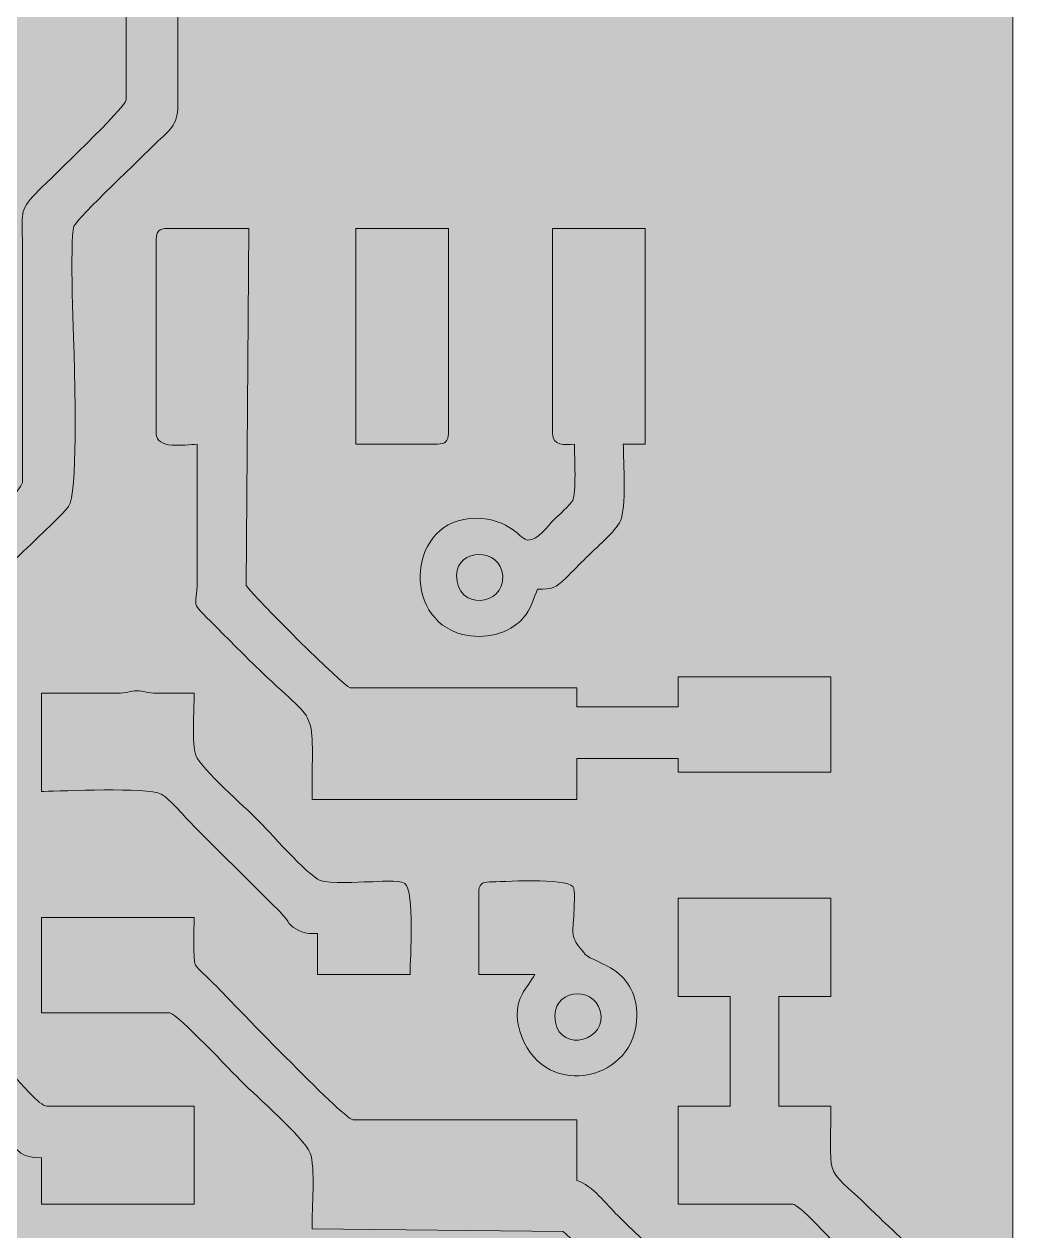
# Model space of a CAD drawing. Header units: centimetres. Extents: x 25 to 35.8, y -8.7 to 7.3.
# Drawn here: x 34.53 to 35.679, y 1.894 to 3.296 of the extents above; entities that cross this region are included whole.
import ezdxf

# ---------------------------------------------------------------- set-up
doc = ezdxf.new("R2010")
doc.units = ezdxf.units.CM
doc.header["$MEASUREMENT"] = 0
doc.layers.add('Layer 1', color=7, linetype='Continuous')

msp = doc.modelspace()

# ---------------------------------------------------------------- hatches: boundary and pattern name
at = {"layer": 'Layer 1', "true_color": 0xed3237}
h = msp.add_hatch(color=240, dxfattribs=at)
edge = h.paths.add_edge_path()
edge.add_spline(control_points=[(30.84061, 7.2639), (30.84061, 7.2639), (30.84061, -0.1601), (30.84061, -0.1601), (30.84061, -0.1601), (35.67855, -0.1601), (35.67855, -0.1601), (35.67855, -0.1601), (35.67855, 7.2639), (35.67855, 7.2639), (35.67855, 7.2639), (30.84061, 7.2639), (30.84061, 7.2639)], knot_values=[0, 0, 0, 0, 0.25, 0.25, 0.25, 0.5, 0.5, 0.5, 0.75, 0.75, 0.75, 1, 1, 1, 1], degree=3, periodic=1)
h = msp.add_hatch(color=240, dxfattribs=at)
edge = h.paths.add_edge_path()
edge.add_spline(control_points=[(34.8232, 3.87428), (34.8232, 3.87428), (34.8232, 3.90603), (34.8232, 3.90603), (34.8232, 3.90603), (35.12139, 3.90603), (35.12139, 3.90603), (35.13039, 3.90603), (35.13391, 3.90251), (35.13391, 3.89351), (35.13391, 3.89351), (35.13391, 3.7794), (35.13391, 3.7794), (35.13391, 3.7794), (34.8232, 3.7794), (34.8232, 3.7794), (34.8232, 3.7794), (34.8232, 3.81749), (34.8232, 3.81749), (34.8232, 3.81749), (34.70859, 3.81749), (34.70859, 3.81749), (34.70859, 3.81749), (34.70859, 3.20144), (34.70859, 3.20144), (34.70859, 3.17708), (34.69817, 3.17232), (34.68311, 3.15726), (34.66827, 3.14242), (34.59287, 3.07151), (34.58785, 3.06089), (34.58263, 3.04371), (34.58807, 2.92378), (34.58847, 2.89965), (34.58883, 2.87815), (34.59228, 2.74906), (34.58176, 2.73537), (34.56891, 2.71865), (34.48704, 2.64698), (34.48641, 2.63636), (34.48641, 2.63636), (34.48641, 2.10938), (34.48641, 2.10938), (34.48641, 2.10125), (34.51342, 2.07884), (34.51965, 2.07261), (34.52588, 2.06638), (34.54828, 2.03936), (34.55641, 2.03936), (34.55641, 2.03936), (34.72763, 2.03936), (34.72763, 2.03936), (34.72763, 2.03936), (34.72763, 1.92542), (34.72763, 1.92542), (34.72763, 1.92542), (34.55024, 1.92542), (34.55024, 1.92542), (34.55024, 1.92542), (34.55024, 1.97941), (34.55024, 1.97941), (34.52505, 1.9798), (34.52528, 1.98547), (34.50747, 2.00329), (34.50747, 2.00329), (34.45193, 2.05885), (34.45193, 2.05885), (34.44141, 2.06937), (34.42962, 2.0765), (34.42962, 2.0935), (34.42962, 2.0935), (34.42962, 2.65223), (34.42962, 2.65223), (34.42962, 2.68267), (34.5211, 2.74093), (34.52805, 2.76357), (34.52805, 2.85775), (34.52817, 2.95171), (34.52802, 3.04589), (34.52797, 3.07843), (34.52443, 3.08019), (34.54716, 3.10278), (34.56145, 3.11698), (34.64677, 3.19763), (34.64863, 3.20779), (34.64863, 3.20779), (34.64863, 3.78892), (34.64863, 3.78892), (34.64863, 3.78892), (34.53119, 3.78892), (34.53119, 3.78892), (34.53119, 3.78892), (34.53119, 3.90286), (34.53119, 3.90286), (34.53119, 3.90286), (34.69607, 3.90286), (34.69607, 3.90286), (34.71203, 3.90286), (34.70921, 3.8864), (34.70867, 3.87428), (34.70867, 3.87428), (34.8232, 3.87428), (34.8232, 3.87428)], knot_values=[0, 0, 0, 0, 0.0294118, 0.0294118, 0.0294118, 0.0588235, 0.0588235, 0.0588235, 0.0882353, 0.0882353, 0.0882353, 0.1176471, 0.1176471, 0.1176471, 0.1470588, 0.1470588, 0.1470588, 0.1764706, 0.1764706, 0.1764706, 0.2058824, 0.2058824, 0.2058824, 0.2352941, 0.2352941, 0.2352941, 0.2647059, 0.2647059, 0.2647059, 0.2941176, 0.2941176, 0.2941176, 0.3235294, 0.3235294, 0.3235294, 0.3529412, 0.3529412, 0.3529412, 0.3823529, 0.3823529, 0.3823529, 0.4117647, 0.4117647, 0.4117647, 0.4411765, 0.4411765, 0.4411765, 0.4705882, 0.4705882, 0.4705882, 0.5, 0.5, 0.5, 0.5294118, 0.5294118, 0.5294118, 0.5588235, 0.5588235, 0.5588235, 0.5882353, 0.5882353, 0.5882353, 0.6176471, 0.6176471, 0.6176471, 0.6470588, 0.6470588, 0.6470588, 0.6764706, 0.6764706, 0.6764706, 0.7058824, 0.7058824, 0.7058824, 0.7352941, 0.7352941, 0.7352941, 0.7647059, 0.7647059, 0.7647059, 0.7941176, 0.7941176, 0.7941176, 0.8235294, 0.8235294, 0.8235294, 0.8529412, 0.8529412, 0.8529412, 0.8823529, 0.8823529, 0.8823529, 0.9117647, 0.9117647, 0.9117647, 0.9411765, 0.9411765, 0.9411765, 0.9705882, 0.9705882, 0.9705882, 1, 1, 1, 1], degree=3, periodic=1)
h = msp.add_hatch(color=240, dxfattribs=at)
edge = h.paths.add_edge_path()
edge.add_spline(control_points=[(34.78788, 2.64375), (34.79966, 2.62823), (34.90071, 2.52718), (34.90873, 2.52508), (34.90873, 2.52508), (35.172, 2.52508), (35.172, 2.52508), (35.172, 2.52508), (35.172, 2.50285), (35.172, 2.50285), (35.172, 2.50285), (35.28979, 2.50285), (35.28979, 2.50285), (35.28979, 2.50285), (35.28979, 2.53777), (35.28979, 2.53777), (35.28979, 2.53777), (35.46718, 2.53777), (35.46718, 2.53777), (35.46718, 2.53777), (35.46718, 2.42701), (35.46718, 2.42701), (35.46718, 2.42701), (35.28979, 2.42701), (35.28979, 2.42701), (35.28979, 2.42701), (35.28979, 2.44289), (35.28979, 2.44289), (35.28979, 2.44289), (35.172, 2.44289), (35.172, 2.44289), (35.172, 2.44289), (35.172, 2.39527), (35.172, 2.39527), (35.172, 2.39527), (34.86446, 2.39527), (34.86446, 2.39527), (34.86446, 2.39527), (34.86446, 2.39827), (34.86446, 2.39827), (34.86446, 2.514), (34.87521, 2.47356), (34.78996, 2.55884), (34.77726, 2.57154), (34.76457, 2.58424), (34.75187, 2.59694), (34.72034, 2.62847), (34.73116, 2.61522), (34.73116, 2.64906), (34.73116, 2.64906), (34.73116, 2.80788), (34.73116, 2.80788), (34.71574, 2.8071), (34.68354, 2.80176), (34.68354, 2.82049), (34.68354, 2.82049), (34.68354, 3.04589), (34.68354, 3.04589), (34.68354, 3.05489), (34.68707, 3.05841), (34.69607, 3.05841), (34.69607, 3.05841), (34.79113, 3.05841), (34.79113, 3.05841), (34.79113, 3.05841), (34.78788, 2.64375), (34.78788, 2.64375)], knot_values=[0, 0, 0, 0, 0.0454545, 0.0454545, 0.0454545, 0.0909091, 0.0909091, 0.0909091, 0.1363636, 0.1363636, 0.1363636, 0.1818182, 0.1818182, 0.1818182, 0.2272727, 0.2272727, 0.2272727, 0.2727273, 0.2727273, 0.2727273, 0.3181818, 0.3181818, 0.3181818, 0.3636364, 0.3636364, 0.3636364, 0.4090909, 0.4090909, 0.4090909, 0.4545455, 0.4545455, 0.4545455, 0.5, 0.5, 0.5, 0.5454545, 0.5454545, 0.5454545, 0.5909091, 0.5909091, 0.5909091, 0.6363636, 0.6363636, 0.6363636, 0.6818182, 0.6818182, 0.6818182, 0.7272727, 0.7272727, 0.7272727, 0.7727273, 0.7727273, 0.7727273, 0.8181818, 0.8181818, 0.8181818, 0.8636364, 0.8636364, 0.8636364, 0.9090909, 0.9090909, 0.9090909, 0.9545455, 0.9545455, 0.9545455, 1, 1, 1, 1], degree=3, periodic=1)
h = msp.add_hatch(color=240, dxfattribs=at)
edge = h.paths.add_edge_path()
edge.add_spline(control_points=[(34.91525, 2.80797), (34.91525, 2.80797), (34.91525, 3.05841), (34.91525, 3.05841), (34.91525, 3.05841), (35.02282, 3.05841), (35.02282, 3.05841), (35.02282, 3.05841), (35.02282, 2.82049), (35.02282, 2.82049), (35.02282, 2.81149), (35.0193, 2.80797), (35.0103, 2.80797), (35.0103, 2.80797), (34.91525, 2.80797), (34.91525, 2.80797)], knot_values=[0, 0, 0, 0, 0.2, 0.2, 0.2, 0.4, 0.4, 0.4, 0.6, 0.6, 0.6, 0.8, 0.8, 0.8, 1, 1, 1, 1], degree=3, periodic=1)
h = msp.add_hatch(color=240, dxfattribs=at)
edge = h.paths.add_edge_path()
edge.add_spline(control_points=[(35.22599, 2.80797), (35.22634, 2.78712), (35.22966, 2.73373), (35.22273, 2.71885), (35.21694, 2.70643), (35.1931, 2.68638), (35.18302, 2.6763), (35.17509, 2.66837), (35.16717, 2.66043), (35.15927, 2.65246), (35.14704, 2.64011), (35.14317, 2.63972), (35.12647, 2.63971), (35.12134, 2.62835), (35.11874, 2.6162), (35.11026, 2.6065), (35.09301, 2.58679), (35.06409, 2.58088), (35.03936, 2.58703), (34.96757, 2.60486), (34.97537, 2.7219), (35.05473, 2.7219), (35.09395, 2.7219), (35.10749, 2.6965), (35.11504, 2.6965), (35.12773, 2.6965), (35.13726, 2.71204), (35.14545, 2.72023), (35.15059, 2.72538), (35.16408, 2.73663), (35.16723, 2.74265), (35.17149, 2.75081), (35.16953, 2.79307), (35.16921, 2.8079), (35.15801, 2.80743), (35.14378, 2.80522), (35.14378, 2.82049), (35.14378, 2.82049), (35.14378, 3.05841), (35.14378, 3.05841), (35.14378, 3.05841), (35.25135, 3.05841), (35.25135, 3.05841), (35.25135, 3.05841), (35.25135, 2.80797), (35.25135, 2.80797), (35.25135, 2.80797), (35.22599, 2.80797), (35.22599, 2.80797)], knot_values=[0, 0, 0, 0, 0.0625, 0.0625, 0.0625, 0.125, 0.125, 0.125, 0.1875, 0.1875, 0.1875, 0.25, 0.25, 0.25, 0.3125, 0.3125, 0.3125, 0.375, 0.375, 0.375, 0.4375, 0.4375, 0.4375, 0.5, 0.5, 0.5, 0.5625, 0.5625, 0.5625, 0.625, 0.625, 0.625, 0.6875, 0.6875, 0.6875, 0.75, 0.75, 0.75, 0.8125, 0.8125, 0.8125, 0.875, 0.875, 0.875, 0.9375, 0.9375, 0.9375, 1, 1, 1, 1], degree=3, periodic=1)
h = msp.add_hatch(color=240, dxfattribs=at)
edge = h.paths.add_edge_path()
edge.add_spline(control_points=[(35.03234, 2.65541), (35.03234, 2.61453), (35.08791, 2.61954), (35.08602, 2.65488), (35.08424, 2.68833), (35.03234, 2.68798), (35.03234, 2.65541)], knot_values=[0, 0, 0, 0, 0.5, 0.5, 0.5, 1, 1, 1, 1], degree=3, periodic=1)
h = msp.add_hatch(color=240, dxfattribs=at)
edge = h.paths.add_edge_path()
edge.add_spline(control_points=[(34.87081, 2.23969), (34.86063, 2.23959), (34.85587, 2.23923), (34.84563, 2.24519), (34.83759, 2.24986), (34.83893, 2.25087), (34.83392, 2.25731), (34.8277, 2.26531), (34.81936, 2.27229), (34.81218, 2.27948), (34.81218, 2.27948), (34.72648, 2.36519), (34.72648, 2.36519), (34.71759, 2.37408), (34.69963, 2.39588), (34.68925, 2.40145), (34.67299, 2.41019), (34.57328, 2.40479), (34.55324, 2.40479), (34.55324, 2.40479), (34.55024, 2.40479), (34.55024, 2.40479), (34.55024, 2.40479), (34.55024, 2.51873), (34.55024, 2.51873), (34.55024, 2.51873), (34.63893, 2.51873), (34.63893, 2.51873), (34.64739, 2.51873), (34.65396, 2.52151), (34.66115, 2.52151), (34.66834, 2.52151), (34.67491, 2.51873), (34.68337, 2.51873), (34.68337, 2.51873), (34.72763, 2.51873), (34.72763, 2.51873), (34.72763, 2.51873), (34.72763, 2.51573), (34.72763, 2.51573), (34.72763, 2.50073), (34.72442, 2.45983), (34.72947, 2.44664), (34.73535, 2.43128), (34.78784, 2.38533), (34.80055, 2.37261), (34.81223, 2.36093), (34.86003, 2.30658), (34.87383, 2.30136), (34.88517, 2.29707), (34.91817, 2.29968), (34.93095, 2.29968), (34.94005, 2.29968), (34.96538, 2.30304), (34.97231, 2.2978), (34.98393, 2.28901), (34.97838, 2.20914), (34.97838, 2.19509), (34.97838, 2.19509), (34.97838, 2.19209), (34.97838, 2.19209), (34.97838, 2.19209), (34.87081, 2.19209), (34.87081, 2.19209), (34.87081, 2.19209), (34.87081, 2.23969), (34.87081, 2.23969)], knot_values=[0, 0, 0, 0, 0.0454545, 0.0454545, 0.0454545, 0.0909091, 0.0909091, 0.0909091, 0.1363636, 0.1363636, 0.1363636, 0.1818182, 0.1818182, 0.1818182, 0.2272727, 0.2272727, 0.2272727, 0.2727273, 0.2727273, 0.2727273, 0.3181818, 0.3181818, 0.3181818, 0.3636364, 0.3636364, 0.3636364, 0.4090909, 0.4090909, 0.4090909, 0.4545455, 0.4545455, 0.4545455, 0.5, 0.5, 0.5, 0.5454545, 0.5454545, 0.5454545, 0.5909091, 0.5909091, 0.5909091, 0.6363636, 0.6363636, 0.6363636, 0.6818182, 0.6818182, 0.6818182, 0.7272727, 0.7272727, 0.7272727, 0.7727273, 0.7727273, 0.7727273, 0.8181818, 0.8181818, 0.8181818, 0.8636364, 0.8636364, 0.8636364, 0.9090909, 0.9090909, 0.9090909, 0.9545455, 0.9545455, 0.9545455, 1, 1, 1, 1], degree=3, periodic=1)
h = msp.add_hatch(color=240, dxfattribs=at)
edge = h.paths.add_edge_path()
edge.add_spline(control_points=[(35.12329, 2.19209), (35.12329, 2.19209), (35.05808, 2.19209), (35.05808, 2.19209), (35.05808, 2.19209), (35.05808, 2.28715), (35.05808, 2.28715), (35.05808, 2.29615), (35.0616, 2.29968), (35.0706, 2.29968), (35.08243, 2.29968), (35.15997, 2.30471), (35.16731, 2.29428), (35.17101, 2.28902), (35.16888, 2.27462), (35.16883, 2.2681), (35.16863, 2.24149), (35.16208, 2.23814), (35.17834, 2.22008), (35.17942, 2.21888), (35.18056, 2.21772), (35.18116, 2.2162), (35.18148, 2.21576), (35.18205, 2.21528), (35.18244, 2.21489), (35.18544, 2.2119), (35.20751, 2.2028), (35.21432, 2.19811), (35.23311, 2.18514), (35.24183, 2.16711), (35.24183, 2.1443), (35.24183, 2.06908), (35.1371, 2.04523), (35.108, 2.11992), (35.10139, 2.1369), (35.10022, 2.15333), (35.10877, 2.16978), (35.112, 2.17601), (35.11974, 2.18525), (35.12329, 2.19209)], knot_values=[0, 0, 0, 0, 0.0769231, 0.0769231, 0.0769231, 0.1538462, 0.1538462, 0.1538462, 0.2307692, 0.2307692, 0.2307692, 0.3076923, 0.3076923, 0.3076923, 0.3846154, 0.3846154, 0.3846154, 0.4615385, 0.4615385, 0.4615385, 0.5384615, 0.5384615, 0.5384615, 0.6153846, 0.6153846, 0.6153846, 0.6923077, 0.6923077, 0.6923077, 0.7692308, 0.7692308, 0.7692308, 0.8461538, 0.8461538, 0.8461538, 0.9230769, 0.9230769, 0.9230769, 1, 1, 1, 1], degree=3, periodic=1)
h = msp.add_hatch(color=240, dxfattribs=at)
edge = h.paths.add_edge_path()
edge.add_spline(control_points=[(35.40688, 2.16669), (35.40688, 2.16669), (35.40688, 2.03936), (35.40688, 2.03936), (35.40688, 2.03936), (35.46718, 2.03936), (35.46718, 2.03936), (35.46718, 2.03936), (35.46718, 2.03636), (35.46718, 2.03636), (35.46718, 1.94414), (35.45743, 1.97593), (35.52423, 1.90911), (35.53819, 1.89515), (35.57828, 1.8623), (35.57828, 1.84271), (35.57828, 1.84271), (35.57828, 0.17287), (35.57828, 0.17287), (35.57828, 0.15558), (35.56512, 0.14742), (35.55439, 0.13663), (35.55439, 0.13663), (35.32628, -0.09285), (35.32628, -0.09285), (35.31333, -0.10322), (35.28946, -0.09998), (35.27374, -0.09998), (35.27374, -0.09998), (34.02179, -0.09998), (34.02179, -0.09998), (34.00315, -0.13366), (33.96757, -0.1508), (33.93082, -0.13365), (33.92252, -0.12977), (33.91716, -0.12728), (33.9106, -0.12066), (33.83886, -0.04831), (33.96612, 0.05847), (34.02179, -0.04318), (34.4444, -0.04318), (34.867, -0.04318), (35.28961, -0.04318), (35.29737, -0.04318), (35.31441, -0.02189), (35.32002, -0.01628), (35.32002, -0.01628), (35.49301, 0.15673), (35.49301, 0.15673), (35.49847, 0.16219), (35.51832, 0.17791), (35.51832, 0.18556), (35.51832, 0.18556), (35.51832, 1.83001), (35.51832, 1.83001), (35.51832, 1.83748), (35.50135, 1.8505), (35.49619, 1.85567), (35.48825, 1.86361), (35.48032, 1.87154), (35.47238, 1.87948), (35.46572, 1.88614), (35.42996, 1.92542), (35.42292, 1.92542), (35.42292, 1.92542), (35.28979, 1.92542), (35.28979, 1.92542), (35.28979, 1.92542), (35.28979, 2.03936), (35.28979, 2.03936), (35.28979, 2.03936), (35.35009, 2.03936), (35.35009, 2.03936), (35.35009, 2.03936), (35.35009, 2.16669), (35.35009, 2.16669), (35.35009, 2.16669), (35.28979, 2.16669), (35.28979, 2.16669), (35.28979, 2.16669), (35.28979, 2.28063), (35.28979, 2.28063), (35.28979, 2.28063), (35.46718, 2.28063), (35.46718, 2.28063), (35.46718, 2.28063), (35.46718, 2.16669), (35.46718, 2.16669), (35.46718, 2.16669), (35.40688, 2.16669), (35.40688, 2.16669)], knot_values=[0, 0, 0, 0, 0.0333333, 0.0333333, 0.0333333, 0.0666667, 0.0666667, 0.0666667, 0.1, 0.1, 0.1, 0.1333333, 0.1333333, 0.1333333, 0.1666667, 0.1666667, 0.1666667, 0.2, 0.2, 0.2, 0.2333333, 0.2333333, 0.2333333, 0.2666667, 0.2666667, 0.2666667, 0.3, 0.3, 0.3, 0.3333333, 0.3333333, 0.3333333, 0.3666667, 0.3666667, 0.3666667, 0.4, 0.4, 0.4, 0.4333333, 0.4333333, 0.4333333, 0.4666667, 0.4666667, 0.4666667, 0.5, 0.5, 0.5, 0.5333333, 0.5333333, 0.5333333, 0.5666667, 0.5666667, 0.5666667, 0.6, 0.6, 0.6, 0.6333333, 0.6333333, 0.6333333, 0.6666667, 0.6666667, 0.6666667, 0.7, 0.7, 0.7, 0.7333333, 0.7333333, 0.7333333, 0.7666667, 0.7666667, 0.7666667, 0.8, 0.8, 0.8, 0.8333333, 0.8333333, 0.8333333, 0.8666667, 0.8666667, 0.8666667, 0.9, 0.9, 0.9, 0.9333333, 0.9333333, 0.9333333, 0.9666667, 0.9666667, 0.9666667, 1, 1, 1, 1], degree=3, periodic=1)
h = msp.add_hatch(color=240, dxfattribs=at)
edge = h.paths.add_edge_path()
edge.add_spline(control_points=[(35.172, 1.95294), (35.19031, 1.94722), (35.20654, 1.92528), (35.21952, 1.91229), (35.24094, 1.89086), (35.33507, 1.80419), (35.34571, 1.77904), (35.34571, 1.77904), (35.46718, 1.77904), (35.46718, 1.77904), (35.46718, 1.77904), (35.46718, 1.66511), (35.46718, 1.66511), (35.46718, 1.66511), (35.28979, 1.66511), (35.28979, 1.66511), (35.28979, 1.66511), (35.28982, 1.75668), (35.28982, 1.75668), (35.28741, 1.76535), (35.16968, 1.8835), (35.15606, 1.89371), (35.15606, 1.89371), (34.86446, 1.89688), (34.86446, 1.89688), (34.86446, 1.89688), (34.86446, 1.89985), (34.86446, 1.89985), (34.86446, 1.91774), (34.86845, 1.96922), (34.86234, 1.98482), (34.85554, 2.00221), (34.79804, 2.05234), (34.78361, 2.06678), (34.77185, 2.07854), (34.70835, 2.14627), (34.69924, 2.14765), (34.69924, 2.14765), (34.55024, 2.14765), (34.55024, 2.14765), (34.55024, 2.14765), (34.55024, 2.25841), (34.55024, 2.25841), (34.55024, 2.25841), (34.72763, 2.25841), (34.72763, 2.25841), (34.72763, 2.25841), (34.72763, 2.25541), (34.72763, 2.25541), (34.72763, 2.2469), (34.72561, 2.21017), (34.72928, 2.20309), (34.73188, 2.19807), (34.74386, 2.18804), (34.74818, 2.18372), (34.7694, 2.1625), (34.89912, 2.02635), (34.9119, 2.02349), (34.9119, 2.02349), (35.172, 2.02349), (35.172, 2.02349), (35.172, 2.02349), (35.172, 1.95294), (35.172, 1.95294)], knot_values=[0, 0, 0, 0, 0.047619, 0.047619, 0.047619, 0.0952381, 0.0952381, 0.0952381, 0.1428571, 0.1428571, 0.1428571, 0.1904762, 0.1904762, 0.1904762, 0.2380952, 0.2380952, 0.2380952, 0.2857143, 0.2857143, 0.2857143, 0.3333333, 0.3333333, 0.3333333, 0.3809524, 0.3809524, 0.3809524, 0.4285714, 0.4285714, 0.4285714, 0.4761905, 0.4761905, 0.4761905, 0.5238095, 0.5238095, 0.5238095, 0.5714286, 0.5714286, 0.5714286, 0.6190476, 0.6190476, 0.6190476, 0.6666667, 0.6666667, 0.6666667, 0.7142857, 0.7142857, 0.7142857, 0.7619048, 0.7619048, 0.7619048, 0.8095238, 0.8095238, 0.8095238, 0.8571429, 0.8571429, 0.8571429, 0.9047619, 0.9047619, 0.9047619, 0.952381, 0.952381, 0.952381, 1, 1, 1, 1], degree=3, periodic=1)
h = msp.add_hatch(color=240, dxfattribs=at)
edge = h.paths.add_edge_path()
edge.add_spline(control_points=[(35.14661, 2.1443), (35.14661, 2.10177), (35.20216, 2.11182), (35.20028, 2.14372), (35.19821, 2.17877), (35.14661, 2.17768), (35.14661, 2.1443)], knot_values=[0, 0, 0, 0, 0.5, 0.5, 0.5, 1, 1, 1, 1], degree=3, periodic=1)

# ---------------------------------------------------------------- linework, layer by layer
at = {"layer": 'Layer 1', "color": 240, "lineweight": 9}
for points, knots in [([(30.84061, 7.2639), (30.84061, 7.2639), (30.84061, -0.1601), (30.84061, -0.1601), (30.84061, -0.1601), (35.67855, -0.1601), (35.67855, -0.1601), (35.67855, -0.1601), (35.67855, 7.2639), (35.67855, 7.2639), (35.67855, 7.2639), (30.84061, 7.2639), (30.84061, 7.2639)], [0, 0, 0, 0, 0.25, 0.25, 0.25, 0.5, 0.5, 0.5, 0.75, 0.75, 0.75, 1, 1, 1, 1]), ([(34.8232, 3.87428), (34.8232, 3.87428), (34.8232, 3.90603), (34.8232, 3.90603), (34.8232, 3.90603), (35.12139, 3.90603), (35.12139, 3.90603), (35.13039, 3.90603), (35.13391, 3.90251), (35.13391, 3.89351), (35.13391, 3.89351), (35.13391, 3.7794), (35.13391, 3.7794), (35.13391, 3.7794), (34.8232, 3.7794), (34.8232, 3.7794), (34.8232, 3.7794), (34.8232, 3.81749), (34.8232, 3.81749), (34.8232, 3.81749), (34.70859, 3.81749), (34.70859, 3.81749), (34.70859, 3.81749), (34.70859, 3.20144), (34.70859, 3.20144), (34.70859, 3.17708), (34.69817, 3.17232), (34.68311, 3.15726), (34.66827, 3.14242), (34.59287, 3.07151), (34.58785, 3.06089), (34.58263, 3.04371), (34.58807, 2.92378), (34.58847, 2.89965), (34.58883, 2.87815), (34.59228, 2.74906), (34.58176, 2.73537), (34.56891, 2.71865), (34.48704, 2.64698), (34.48641, 2.63636), (34.48641, 2.63636), (34.48641, 2.10938), (34.48641, 2.10938), (34.48641, 2.10125), (34.51342, 2.07884), (34.51965, 2.07261), (34.52588, 2.06638), (34.54828, 2.03936), (34.55641, 2.03936), (34.55641, 2.03936), (34.72763, 2.03936), (34.72763, 2.03936), (34.72763, 2.03936), (34.72763, 1.92542), (34.72763, 1.92542), (34.72763, 1.92542), (34.55024, 1.92542), (34.55024, 1.92542), (34.55024, 1.92542), (34.55024, 1.97941), (34.55024, 1.97941), (34.52505, 1.9798), (34.52528, 1.98547), (34.50747, 2.00329), (34.50747, 2.00329), (34.45193, 2.05885), (34.45193, 2.05885), (34.44141, 2.06937), (34.42962, 2.0765), (34.42962, 2.0935), (34.42962, 2.0935), (34.42962, 2.65223), (34.42962, 2.65223), (34.42962, 2.68267), (34.5211, 2.74093), (34.52805, 2.76357), (34.52805, 2.85775), (34.52817, 2.95171), (34.52802, 3.04589), (34.52797, 3.07843), (34.52443, 3.08019), (34.54716, 3.10278), (34.56145, 3.11698), (34.64677, 3.19763), (34.64863, 3.20779), (34.64863, 3.20779), (34.64863, 3.78892), (34.64863, 3.78892), (34.64863, 3.78892), (34.53119, 3.78892), (34.53119, 3.78892), (34.53119, 3.78892), (34.53119, 3.90286), (34.53119, 3.90286), (34.53119, 3.90286), (34.69607, 3.90286), (34.69607, 3.90286), (34.71203, 3.90286), (34.70921, 3.8864), (34.70867, 3.87428), (34.70867, 3.87428), (34.8232, 3.87428), (34.8232, 3.87428)], [0, 0, 0, 0, 0.0294118, 0.0294118, 0.0294118, 0.0588235, 0.0588235, 0.0588235, 0.0882353, 0.0882353, 0.0882353, 0.1176471, 0.1176471, 0.1176471, 0.1470588, 0.1470588, 0.1470588, 0.1764706, 0.1764706, 0.1764706, 0.2058824, 0.2058824, 0.2058824, 0.2352941, 0.2352941, 0.2352941, 0.2647059, 0.2647059, 0.2647059, 0.2941176, 0.2941176, 0.2941176, 0.3235294, 0.3235294, 0.3235294, 0.3529412, 0.3529412, 0.3529412, 0.3823529, 0.3823529, 0.3823529, 0.4117647, 0.4117647, 0.4117647, 0.4411765, 0.4411765, 0.4411765, 0.4705882, 0.4705882, 0.4705882, 0.5, 0.5, 0.5, 0.5294118, 0.5294118, 0.5294118, 0.5588235, 0.5588235, 0.5588235, 0.5882353, 0.5882353, 0.5882353, 0.6176471, 0.6176471, 0.6176471, 0.6470588, 0.6470588, 0.6470588, 0.6764706, 0.6764706, 0.6764706, 0.7058824, 0.7058824, 0.7058824, 0.7352941, 0.7352941, 0.7352941, 0.7647059, 0.7647059, 0.7647059, 0.7941176, 0.7941176, 0.7941176, 0.8235294, 0.8235294, 0.8235294, 0.8529412, 0.8529412, 0.8529412, 0.8823529, 0.8823529, 0.8823529, 0.9117647, 0.9117647, 0.9117647, 0.9411765, 0.9411765, 0.9411765, 0.9705882, 0.9705882, 0.9705882, 1, 1, 1, 1]), ([(34.78788, 2.64375), (34.79966, 2.62823), (34.90071, 2.52718), (34.90873, 2.52508), (34.90873, 2.52508), (35.172, 2.52508), (35.172, 2.52508), (35.172, 2.52508), (35.172, 2.50285), (35.172, 2.50285), (35.172, 2.50285), (35.28979, 2.50285), (35.28979, 2.50285), (35.28979, 2.50285), (35.28979, 2.53777), (35.28979, 2.53777), (35.28979, 2.53777), (35.46718, 2.53777), (35.46718, 2.53777), (35.46718, 2.53777), (35.46718, 2.42701), (35.46718, 2.42701), (35.46718, 2.42701), (35.28979, 2.42701), (35.28979, 2.42701), (35.28979, 2.42701), (35.28979, 2.44289), (35.28979, 2.44289), (35.28979, 2.44289), (35.172, 2.44289), (35.172, 2.44289), (35.172, 2.44289), (35.172, 2.39527), (35.172, 2.39527), (35.172, 2.39527), (34.86446, 2.39527), (34.86446, 2.39527), (34.86446, 2.39527), (34.86446, 2.39827), (34.86446, 2.39827), (34.86446, 2.514), (34.87521, 2.47356), (34.78996, 2.55884), (34.77726, 2.57154), (34.76457, 2.58424), (34.75187, 2.59694), (34.72034, 2.62847), (34.73116, 2.61522), (34.73116, 2.64906), (34.73116, 2.64906), (34.73116, 2.80788), (34.73116, 2.80788), (34.71574, 2.8071), (34.68354, 2.80176), (34.68354, 2.82049), (34.68354, 2.82049), (34.68354, 3.04589), (34.68354, 3.04589), (34.68354, 3.05489), (34.68707, 3.05841), (34.69607, 3.05841), (34.69607, 3.05841), (34.79113, 3.05841), (34.79113, 3.05841), (34.79113, 3.05841), (34.78788, 2.64375), (34.78788, 2.64375)], [0, 0, 0, 0, 0.0454545, 0.0454545, 0.0454545, 0.0909091, 0.0909091, 0.0909091, 0.1363636, 0.1363636, 0.1363636, 0.1818182, 0.1818182, 0.1818182, 0.2272727, 0.2272727, 0.2272727, 0.2727273, 0.2727273, 0.2727273, 0.3181818, 0.3181818, 0.3181818, 0.3636364, 0.3636364, 0.3636364, 0.4090909, 0.4090909, 0.4090909, 0.4545455, 0.4545455, 0.4545455, 0.5, 0.5, 0.5, 0.5454545, 0.5454545, 0.5454545, 0.5909091, 0.5909091, 0.5909091, 0.6363636, 0.6363636, 0.6363636, 0.6818182, 0.6818182, 0.6818182, 0.7272727, 0.7272727, 0.7272727, 0.7727273, 0.7727273, 0.7727273, 0.8181818, 0.8181818, 0.8181818, 0.8636364, 0.8636364, 0.8636364, 0.9090909, 0.9090909, 0.9090909, 0.9545455, 0.9545455, 0.9545455, 1, 1, 1, 1]), ([(34.91525, 2.80797), (34.91525, 2.80797), (34.91525, 3.05841), (34.91525, 3.05841), (34.91525, 3.05841), (35.02282, 3.05841), (35.02282, 3.05841), (35.02282, 3.05841), (35.02282, 2.82049), (35.02282, 2.82049), (35.02282, 2.81149), (35.0193, 2.80797), (35.0103, 2.80797), (35.0103, 2.80797), (34.91525, 2.80797), (34.91525, 2.80797)], [0, 0, 0, 0, 0.2, 0.2, 0.2, 0.4, 0.4, 0.4, 0.6, 0.6, 0.6, 0.8, 0.8, 0.8, 1, 1, 1, 1]), ([(35.22599, 2.80797), (35.22634, 2.78712), (35.22966, 2.73373), (35.22273, 2.71885), (35.21694, 2.70643), (35.1931, 2.68638), (35.18302, 2.6763), (35.17509, 2.66837), (35.16717, 2.66043), (35.15927, 2.65246), (35.14704, 2.64011), (35.14317, 2.63972), (35.12647, 2.63971), (35.12134, 2.62835), (35.11874, 2.6162), (35.11026, 2.6065), (35.09301, 2.58679), (35.06409, 2.58088), (35.03936, 2.58703), (34.96757, 2.60486), (34.97537, 2.7219), (35.05473, 2.7219), (35.09395, 2.7219), (35.10749, 2.6965), (35.11504, 2.6965), (35.12773, 2.6965), (35.13726, 2.71204), (35.14545, 2.72023), (35.15059, 2.72538), (35.16408, 2.73663), (35.16723, 2.74265), (35.17149, 2.75081), (35.16953, 2.79307), (35.16921, 2.8079), (35.15801, 2.80743), (35.14378, 2.80522), (35.14378, 2.82049), (35.14378, 2.82049), (35.14378, 3.05841), (35.14378, 3.05841), (35.14378, 3.05841), (35.25135, 3.05841), (35.25135, 3.05841), (35.25135, 3.05841), (35.25135, 2.80797), (35.25135, 2.80797), (35.25135, 2.80797), (35.22599, 2.80797), (35.22599, 2.80797)], [0, 0, 0, 0, 0.0625, 0.0625, 0.0625, 0.125, 0.125, 0.125, 0.1875, 0.1875, 0.1875, 0.25, 0.25, 0.25, 0.3125, 0.3125, 0.3125, 0.375, 0.375, 0.375, 0.4375, 0.4375, 0.4375, 0.5, 0.5, 0.5, 0.5625, 0.5625, 0.5625, 0.625, 0.625, 0.625, 0.6875, 0.6875, 0.6875, 0.75, 0.75, 0.75, 0.8125, 0.8125, 0.8125, 0.875, 0.875, 0.875, 0.9375, 0.9375, 0.9375, 1, 1, 1, 1]), ([(35.03234, 2.65541), (35.03234, 2.61453), (35.08791, 2.61954), (35.08602, 2.65488), (35.08424, 2.68833), (35.03234, 2.68798), (35.03234, 2.65541)], [0, 0, 0, 0, 0.5, 0.5, 0.5, 1, 1, 1, 1]), ([(34.87081, 2.23969), (34.86063, 2.23959), (34.85587, 2.23923), (34.84563, 2.24519), (34.83759, 2.24986), (34.83893, 2.25087), (34.83392, 2.25731), (34.8277, 2.26531), (34.81936, 2.27229), (34.81218, 2.27948), (34.81218, 2.27948), (34.72648, 2.36519), (34.72648, 2.36519), (34.71759, 2.37408), (34.69963, 2.39588), (34.68925, 2.40145), (34.67299, 2.41019), (34.57328, 2.40479), (34.55324, 2.40479), (34.55324, 2.40479), (34.55024, 2.40479), (34.55024, 2.40479), (34.55024, 2.40479), (34.55024, 2.51873), (34.55024, 2.51873), (34.55024, 2.51873), (34.63893, 2.51873), (34.63893, 2.51873), (34.64739, 2.51873), (34.65396, 2.52151), (34.66115, 2.52151), (34.66834, 2.52151), (34.67491, 2.51873), (34.68337, 2.51873), (34.68337, 2.51873), (34.72763, 2.51873), (34.72763, 2.51873), (34.72763, 2.51873), (34.72763, 2.51573), (34.72763, 2.51573), (34.72763, 2.50073), (34.72442, 2.45983), (34.72947, 2.44664), (34.73535, 2.43128), (34.78784, 2.38533), (34.80055, 2.37261), (34.81223, 2.36093), (34.86003, 2.30658), (34.87383, 2.30136), (34.88517, 2.29707), (34.91817, 2.29968), (34.93095, 2.29968), (34.94005, 2.29968), (34.96538, 2.30304), (34.97231, 2.2978), (34.98393, 2.28901), (34.97838, 2.20914), (34.97838, 2.19509), (34.97838, 2.19509), (34.97838, 2.19209), (34.97838, 2.19209), (34.97838, 2.19209), (34.87081, 2.19209), (34.87081, 2.19209), (34.87081, 2.19209), (34.87081, 2.23969), (34.87081, 2.23969)], [0, 0, 0, 0, 0.0454545, 0.0454545, 0.0454545, 0.0909091, 0.0909091, 0.0909091, 0.1363636, 0.1363636, 0.1363636, 0.1818182, 0.1818182, 0.1818182, 0.2272727, 0.2272727, 0.2272727, 0.2727273, 0.2727273, 0.2727273, 0.3181818, 0.3181818, 0.3181818, 0.3636364, 0.3636364, 0.3636364, 0.4090909, 0.4090909, 0.4090909, 0.4545455, 0.4545455, 0.4545455, 0.5, 0.5, 0.5, 0.5454545, 0.5454545, 0.5454545, 0.5909091, 0.5909091, 0.5909091, 0.6363636, 0.6363636, 0.6363636, 0.6818182, 0.6818182, 0.6818182, 0.7272727, 0.7272727, 0.7272727, 0.7727273, 0.7727273, 0.7727273, 0.8181818, 0.8181818, 0.8181818, 0.8636364, 0.8636364, 0.8636364, 0.9090909, 0.9090909, 0.9090909, 0.9545455, 0.9545455, 0.9545455, 1, 1, 1, 1]), ([(35.12329, 2.19209), (35.12329, 2.19209), (35.05808, 2.19209), (35.05808, 2.19209), (35.05808, 2.19209), (35.05808, 2.28715), (35.05808, 2.28715), (35.05808, 2.29615), (35.0616, 2.29968), (35.0706, 2.29968), (35.08243, 2.29968), (35.15997, 2.30471), (35.16731, 2.29428), (35.17101, 2.28902), (35.16888, 2.27462), (35.16883, 2.2681), (35.16863, 2.24149), (35.16208, 2.23814), (35.17834, 2.22008), (35.17942, 2.21888), (35.18056, 2.21772), (35.18116, 2.2162), (35.18148, 2.21576), (35.18205, 2.21528), (35.18244, 2.21489), (35.18544, 2.2119), (35.20751, 2.2028), (35.21432, 2.19811), (35.23311, 2.18514), (35.24183, 2.16711), (35.24183, 2.1443), (35.24183, 2.06908), (35.1371, 2.04523), (35.108, 2.11992), (35.10139, 2.1369), (35.10022, 2.15333), (35.10877, 2.16978), (35.112, 2.17601), (35.11974, 2.18525), (35.12329, 2.19209)], [0, 0, 0, 0, 0.0769231, 0.0769231, 0.0769231, 0.1538462, 0.1538462, 0.1538462, 0.2307692, 0.2307692, 0.2307692, 0.3076923, 0.3076923, 0.3076923, 0.3846154, 0.3846154, 0.3846154, 0.4615385, 0.4615385, 0.4615385, 0.5384615, 0.5384615, 0.5384615, 0.6153846, 0.6153846, 0.6153846, 0.6923077, 0.6923077, 0.6923077, 0.7692308, 0.7692308, 0.7692308, 0.8461538, 0.8461538, 0.8461538, 0.9230769, 0.9230769, 0.9230769, 1, 1, 1, 1]), ([(35.40688, 2.16669), (35.40688, 2.16669), (35.40688, 2.03936), (35.40688, 2.03936), (35.40688, 2.03936), (35.46718, 2.03936), (35.46718, 2.03936), (35.46718, 2.03936), (35.46718, 2.03636), (35.46718, 2.03636), (35.46718, 1.94414), (35.45743, 1.97593), (35.52423, 1.90911), (35.53819, 1.89515), (35.57828, 1.8623), (35.57828, 1.84271), (35.57828, 1.84271), (35.57828, 0.17287), (35.57828, 0.17287), (35.57828, 0.15558), (35.56512, 0.14742), (35.55439, 0.13663), (35.55439, 0.13663), (35.32628, -0.09285), (35.32628, -0.09285), (35.31333, -0.10322), (35.28946, -0.09998), (35.27374, -0.09998), (35.27374, -0.09998), (34.02179, -0.09998), (34.02179, -0.09998), (34.00315, -0.13366), (33.96757, -0.1508), (33.93082, -0.13365), (33.92252, -0.12977), (33.91716, -0.12728), (33.9106, -0.12066), (33.83886, -0.04831), (33.96612, 0.05847), (34.02179, -0.04318), (34.4444, -0.04318), (34.867, -0.04318), (35.28961, -0.04318), (35.29737, -0.04318), (35.31441, -0.02189), (35.32002, -0.01628), (35.32002, -0.01628), (35.49301, 0.15673), (35.49301, 0.15673), (35.49847, 0.16219), (35.51832, 0.17791), (35.51832, 0.18556), (35.51832, 0.18556), (35.51832, 1.83001), (35.51832, 1.83001), (35.51832, 1.83748), (35.50135, 1.8505), (35.49619, 1.85567), (35.48825, 1.86361), (35.48032, 1.87154), (35.47238, 1.87948), (35.46572, 1.88614), (35.42996, 1.92542), (35.42292, 1.92542), (35.42292, 1.92542), (35.28979, 1.92542), (35.28979, 1.92542), (35.28979, 1.92542), (35.28979, 2.03936), (35.28979, 2.03936), (35.28979, 2.03936), (35.35009, 2.03936), (35.35009, 2.03936), (35.35009, 2.03936), (35.35009, 2.16669), (35.35009, 2.16669), (35.35009, 2.16669), (35.28979, 2.16669), (35.28979, 2.16669), (35.28979, 2.16669), (35.28979, 2.28063), (35.28979, 2.28063), (35.28979, 2.28063), (35.46718, 2.28063), (35.46718, 2.28063), (35.46718, 2.28063), (35.46718, 2.16669), (35.46718, 2.16669), (35.46718, 2.16669), (35.40688, 2.16669), (35.40688, 2.16669)], [0, 0, 0, 0, 0.0333333, 0.0333333, 0.0333333, 0.0666667, 0.0666667, 0.0666667, 0.1, 0.1, 0.1, 0.1333333, 0.1333333, 0.1333333, 0.1666667, 0.1666667, 0.1666667, 0.2, 0.2, 0.2, 0.2333333, 0.2333333, 0.2333333, 0.2666667, 0.2666667, 0.2666667, 0.3, 0.3, 0.3, 0.3333333, 0.3333333, 0.3333333, 0.3666667, 0.3666667, 0.3666667, 0.4, 0.4, 0.4, 0.4333333, 0.4333333, 0.4333333, 0.4666667, 0.4666667, 0.4666667, 0.5, 0.5, 0.5, 0.5333333, 0.5333333, 0.5333333, 0.5666667, 0.5666667, 0.5666667, 0.6, 0.6, 0.6, 0.6333333, 0.6333333, 0.6333333, 0.6666667, 0.6666667, 0.6666667, 0.7, 0.7, 0.7, 0.7333333, 0.7333333, 0.7333333, 0.7666667, 0.7666667, 0.7666667, 0.8, 0.8, 0.8, 0.8333333, 0.8333333, 0.8333333, 0.8666667, 0.8666667, 0.8666667, 0.9, 0.9, 0.9, 0.9333333, 0.9333333, 0.9333333, 0.9666667, 0.9666667, 0.9666667, 1, 1, 1, 1]), ([(35.172, 1.95294), (35.19031, 1.94722), (35.20654, 1.92528), (35.21952, 1.91229), (35.24094, 1.89086), (35.33507, 1.80419), (35.34571, 1.77904), (35.34571, 1.77904), (35.46718, 1.77904), (35.46718, 1.77904), (35.46718, 1.77904), (35.46718, 1.66511), (35.46718, 1.66511), (35.46718, 1.66511), (35.28979, 1.66511), (35.28979, 1.66511), (35.28979, 1.66511), (35.28982, 1.75668), (35.28982, 1.75668), (35.28741, 1.76535), (35.16968, 1.8835), (35.15606, 1.89371), (35.15606, 1.89371), (34.86446, 1.89688), (34.86446, 1.89688), (34.86446, 1.89688), (34.86446, 1.89985), (34.86446, 1.89985), (34.86446, 1.91774), (34.86845, 1.96922), (34.86234, 1.98482), (34.85554, 2.00221), (34.79804, 2.05234), (34.78361, 2.06678), (34.77185, 2.07854), (34.70835, 2.14627), (34.69924, 2.14765), (34.69924, 2.14765), (34.55024, 2.14765), (34.55024, 2.14765), (34.55024, 2.14765), (34.55024, 2.25841), (34.55024, 2.25841), (34.55024, 2.25841), (34.72763, 2.25841), (34.72763, 2.25841), (34.72763, 2.25841), (34.72763, 2.25541), (34.72763, 2.25541), (34.72763, 2.2469), (34.72561, 2.21017), (34.72928, 2.20309), (34.73188, 2.19807), (34.74386, 2.18804), (34.74818, 2.18372), (34.7694, 2.1625), (34.89912, 2.02635), (34.9119, 2.02349), (34.9119, 2.02349), (35.172, 2.02349), (35.172, 2.02349), (35.172, 2.02349), (35.172, 1.95294), (35.172, 1.95294)], [0, 0, 0, 0, 0.047619, 0.047619, 0.047619, 0.0952381, 0.0952381, 0.0952381, 0.1428571, 0.1428571, 0.1428571, 0.1904762, 0.1904762, 0.1904762, 0.2380952, 0.2380952, 0.2380952, 0.2857143, 0.2857143, 0.2857143, 0.3333333, 0.3333333, 0.3333333, 0.3809524, 0.3809524, 0.3809524, 0.4285714, 0.4285714, 0.4285714, 0.4761905, 0.4761905, 0.4761905, 0.5238095, 0.5238095, 0.5238095, 0.5714286, 0.5714286, 0.5714286, 0.6190476, 0.6190476, 0.6190476, 0.6666667, 0.6666667, 0.6666667, 0.7142857, 0.7142857, 0.7142857, 0.7619048, 0.7619048, 0.7619048, 0.8095238, 0.8095238, 0.8095238, 0.8571429, 0.8571429, 0.8571429, 0.9047619, 0.9047619, 0.9047619, 0.952381, 0.952381, 0.952381, 1, 1, 1, 1]), ([(35.14661, 2.1443), (35.14661, 2.10177), (35.20216, 2.11182), (35.20028, 2.14372), (35.19821, 2.17877), (35.14661, 2.17768), (35.14661, 2.1443)], [0, 0, 0, 0, 0.5, 0.5, 0.5, 1, 1, 1, 1])]:
    msp.add_open_spline(points, degree=3, knots=knots, dxfattribs=at)

doc.saveas('drawing.dxf')
